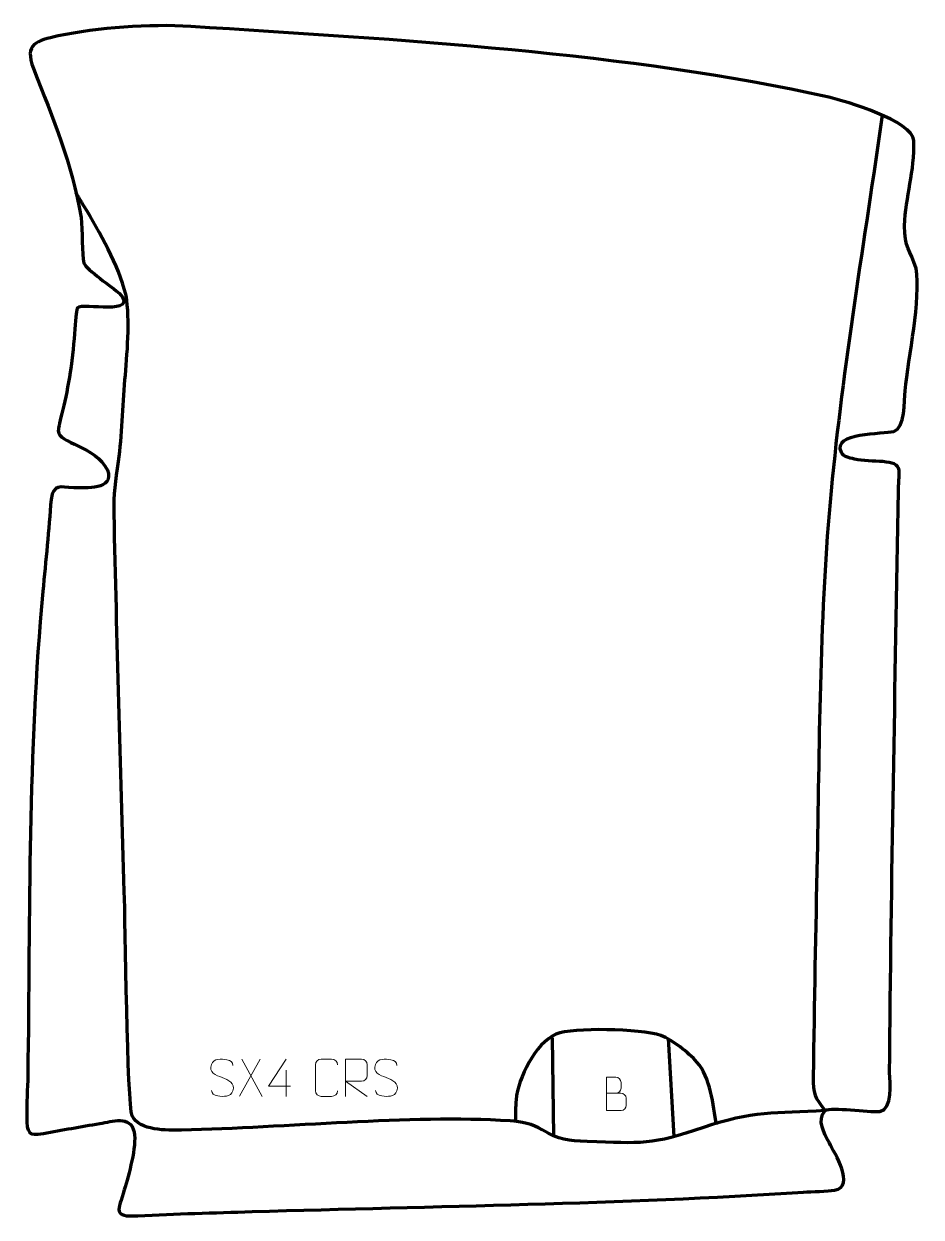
# Model space of a CAD drawing. Header units: millimetres. Extents: x -583 to 19, y 159 to 960.
import ezdxf

# ---------------------------------------------------------------- set-up
doc = ezdxf.new("R2010")
doc.units = ezdxf.units.MM
doc.header["$MEASUREMENT"] = 0
doc.layers.add('layer 1', color=7, linetype='Continuous')
doc.layers.add('layer 2', color=7, linetype='Continuous')

msp = doc.modelspace()

# ---------------------------------------------------------------- linework, layer by layer
at = {"layer": 'layer 1', "color": 142, "lineweight": 158}
for points, knots in [([(-6.9803, 898.3519), (-18.8512, 814.9531), (-33.2947, 730.086), (-41.2801, 646.3553), (-41.2801, 646.3553), (-48.9982, 565.427), (-49.0292, 481.9053), (-50.6343, 400.535), (-50.6343, 400.535), (-51.5971, 351.6243), (-52.6331, 302.5326), (-53.2465, 253.6271), (-53.2465, 253.6271), (-53.3991, 241.4603), (-52.4864, 240.0667), (-45.2751, 230.714)], [0, 0, 0, 0, 0.2, 0.2, 0.2, 0.2, 0.4, 0.4, 0.4, 0.4, 0.6, 0.6, 0.6, 0.6, 1, 1, 1, 1]), ([(-45.2751, 230.714), (-77.9728, 228.8813), (-94.5854, 230.4569), (-126.8141, 219.3749), (-126.8141, 219.3749), (-161.4805, 207.4546), (-168.9387, 208.5443), (-204.8015, 210.0084), (-204.8015, 210.0084), (-217.5574, 210.5291), (-223.9079, 210.9927), (-234.9868, 217.7519), (-234.9868, 217.7519), (-241.5823, 221.7759), (-248.9602, 223.3463), (-256.6089, 223.7973), (-256.6089, 223.7973), (-325.2257, 227.8436), (-405.82, 219.1196), (-476.9057, 217.5586), (-476.9057, 217.5586), (-486.2318, 217.3547), (-505.4858, 217.1697), (-509.9779, 227.1153), (-509.9779, 227.1153), (-513.3229, 234.5213), (-514.7693, 360.1122), (-515.2826, 377.4726), (-515.2826, 377.4726), (-517.7302, 461.9894), (-520.2961, 546.5005), (-522.1156, 631.0341), (-522.1156, 631.0341), (-522.4012, 644.5035), (-521.1387, 652.9902), (-519.1983, 666.1291), (-519.1983, 666.1291), (-516.6413, 683.5432), (-516.3108, 702.9213), (-514.8326, 720.7401), (-514.8326, 720.7401), (-513.4569, 737.3237), (-511.2846, 761.2327), (-514.1093, 777.3795), (-514.1093, 777.3795), (-514.1093, 777.3795), (-514.2972, 778.2853), (-514.2972, 778.2853), (-514.2972, 778.2853), (-519.1759, 797.5568), (-531.8722, 820.1233), (-542.2189, 837.1693), (-542.2189, 837.1693), (-543.2532, 838.863), (-544.2824, 840.558), (-545.308, 842.257), (-545.308, 842.257), (-546.0828, 843.5559), (-546.8573, 844.855), (-547.6317, 846.1542)], [0, 0, 0, 0, 0.0625, 0.0625, 0.0625, 0.0625, 0.125, 0.125, 0.125, 0.125, 0.1875, 0.1875, 0.1875, 0.1875, 0.25, 0.25, 0.25, 0.25, 0.3125, 0.3125, 0.3125, 0.3125, 0.375, 0.375, 0.375, 0.375, 0.4375, 0.4375, 0.4375, 0.4375, 0.5, 0.5, 0.5, 0.5, 0.5625, 0.5625, 0.5625, 0.5625, 0.625, 0.625, 0.625, 0.625, 0.6875, 0.6875, 0.6875, 0.6875, 0.75, 0.75, 0.75, 0.75, 0.8125, 0.8125, 0.8125, 0.8125, 0.875, 0.875, 0.875, 0.875, 1, 1, 1, 1]), ([(-118.0807, 221.196), (-120.5584, 234.2998), (-122.0757, 253.1487), (-131.2463, 263.2581), (-131.2463, 263.2581), (-137.1241, 269.7375), (-147.3159, 277.9511), (-155.5241, 281.0465), (-155.5241, 281.0465), (-169.3715, 285.7264), (-214.5124, 286.4721), (-225.7857, 282.0591), (-225.7857, 282.0591), (-239.6523, 275.4561), (-251.2245, 252.7709), (-252.5543, 237.9679), (-252.5543, 237.9679), (-252.9937, 233.0762), (-252.8976, 227.8856), (-252.9971, 222.9544)], [0, 0, 0, 0, 0.16666667, 0.16666667, 0.16666667, 0.16666667, 0.33333333, 0.33333333, 0.33333333, 0.33333333, 0.5, 0.5, 0.5, 0.5, 0.66666667, 0.66666667, 0.66666667, 0.66666667, 1, 1, 1, 1])]:
    msp.add_open_spline(points, degree=3, knots=knots, dxfattribs=at)
for points in [[(-228.3127, 279.4374), (-228.3127, 279.4374), (-227.5039, 213.8123), (-227.5039, 213.8123)], [(-146.5097, 213.2154), (-146.5097, 213.2154), (-150.2276, 279.1399), (-150.2276, 279.1399)]]:
    msp.add_open_spline(points, degree=3, dxfattribs=at)
at = {"layer": 'layer 1', "color": 250, "lineweight": 9}
for points, knots in [([(-449.6805, 252.8804), (-453.9288, 254.3508), (-458.8369, 256.1466), (-456.8318, 261.6669), (-456.8318, 261.6669), (-455.3283, 265.8068), (-450.1147, 265.4183), (-446.5111, 264.8172), (-446.5111, 264.8172), (-443.6505, 264.34), (-442.7858, 263.1268), (-442.4752, 261.0427)], [0, 0, 0, 0, 0.25, 0.25, 0.25, 0.25, 0.5, 0.5, 0.5, 0.5, 1, 1, 1, 1]), ([(-403.7297, 247.152), (-403.7297, 247.152), (-418.5514, 247.152), (-418.5514, 247.152), (-418.5514, 247.152), (-418.5514, 247.152), (-406.6738, 265.2225), (-406.6738, 265.2225)], [0, 0, 0, 0, 0.33333333, 0.33333333, 0.33333333, 0.33333333, 1, 1, 1, 1]), ([(-372.2629, 244.0475), (-372.4027, 241.7241), (-374.0799, 240.2445), (-376.2276, 240.2337), (-376.2276, 240.2337), (-378.5595, 240.2341), (-380.8914, 240.2341), (-383.2229, 240.2337), (-383.2229, 240.2337), (-385.1479, 240.1283), (-387.12, 242.0128), (-387.1088, 244.0301), (-387.1088, 244.0301), (-387.1084, 249.8002), (-387.1084, 255.5699), (-387.1088, 261.3392), (-387.1088, 261.3392), (-387.1046, 263.4773), (-385.3579, 265.1965), (-383.2055, 265.183), (-383.2055, 265.183), (-380.8798, 265.183), (-378.5537, 265.183), (-376.2276, 265.183), (-376.2276, 265.183), (-374.281, 265.2185), (-372.2896, 263.727), (-372.2629, 261.2894)], [0, 0, 0, 0, 0.125, 0.125, 0.125, 0.125, 0.25, 0.25, 0.25, 0.25, 0.375, 0.375, 0.375, 0.375, 0.5, 0.5, 0.5, 0.5, 0.625, 0.625, 0.625, 0.625, 0.75, 0.75, 0.75, 0.75, 1, 1, 1, 1]), ([(-367.018, 240.2298), (-367.018, 240.2298), (-367.018, 265.1833), (-367.018, 265.1833), (-367.018, 265.1833), (-363.4232, 265.1833), (-359.8277, 265.1833), (-356.2325, 265.1833), (-356.2325, 265.1833), (-353.9072, 265.1456), (-352.3499, 263.6556), (-352.354, 261.2892), (-352.354, 261.2892), (-352.3544, 259.2537), (-352.3544, 256.1943), (-352.354, 254.1583), (-352.354, 254.1583), (-352.3605, 252.2828), (-354.1728, 250.341), (-356.1823, 250.3219), (-356.1823, 250.3219), (-356.1823, 250.3219), (-367.018, 250.3219), (-367.018, 250.3219), (-367.018, 250.3219), (-367.018, 250.3219), (-352.3633, 240.2298), (-352.3633, 240.2298)], [0, 0, 0, 0, 0.125, 0.125, 0.125, 0.125, 0.25, 0.25, 0.25, 0.25, 0.375, 0.375, 0.375, 0.375, 0.5, 0.5, 0.5, 0.5, 0.625, 0.625, 0.625, 0.625, 0.75, 0.75, 0.75, 0.75, 1, 1, 1, 1]), ([(-339.6805, 252.8804), (-343.9288, 254.3508), (-348.8369, 256.1466), (-346.8318, 261.6669), (-346.8318, 261.6669), (-345.3283, 265.8068), (-340.1147, 265.4183), (-336.5111, 264.8172), (-336.5111, 264.8172), (-333.6505, 264.34), (-332.7858, 263.1268), (-332.4752, 261.0427)], [0, 0, 0, 0, 0.25, 0.25, 0.25, 0.25, 0.5, 0.5, 0.5, 0.5, 1, 1, 1, 1]), ([(-449.6805, 252.8803), (-445.6619, 251.2336), (-440.6324, 249.3453), (-442.4664, 243.985), (-442.4664, 243.985), (-443.9262, 239.7186), (-448.837, 239.9753), (-452.5631, 240.53), (-452.5631, 240.53), (-455.3131, 240.9398), (-456.534, 242.1533), (-456.912, 244.2655)], [0, 0, 0, 0, 0.25, 0.25, 0.25, 0.25, 0.5, 0.5, 0.5, 0.5, 1, 1, 1, 1]), ([(-339.6805, 252.8803), (-335.6619, 251.2336), (-330.6324, 249.3453), (-332.4664, 243.985), (-332.4664, 243.985), (-333.9262, 239.7186), (-338.837, 239.9753), (-342.5631, 240.53), (-342.5631, 240.53), (-345.3131, 240.9398), (-346.534, 242.1533), (-346.912, 244.2655)], [0, 0, 0, 0, 0.25, 0.25, 0.25, 0.25, 0.5, 0.5, 0.5, 0.5, 1, 1, 1, 1]), ([(-191.9644, 242.3571), (-188.7054, 242.3575), (-185.446, 242.3575), (-182.1863, 242.3571), (-182.1863, 242.3571), (-180.417, 242.3416), (-178.6941, 240.7866), (-178.6941, 238.9508), (-178.6941, 238.9508), (-178.6944, 237.94), (-178.6944, 235.2087), (-178.6941, 234.1976), (-178.6941, 234.1976), (-178.6782, 232.5335), (-180.0595, 230.7297), (-182.1389, 230.7449), (-182.1389, 230.7449), (-185.3989, 230.7452), (-188.6586, 230.7452), (-191.9179, 230.7449), (-191.9179, 230.7449), (-191.9179, 238.1953), (-191.9179, 245.6454), (-191.9179, 253.0952), (-191.9179, 253.0952), (-189.7918, 253.0952), (-187.6654, 253.0952), (-185.5389, 253.0952), (-185.5389, 253.0952), (-184.0334, 253.111), (-182.1554, 251.3998), (-182.1395, 249.6421), (-182.1395, 249.6421), (-182.1399, 247.7915), (-182.1399, 247.6608), (-182.1395, 245.8099), (-182.1395, 245.8099), (-182.1241, 243.9593), (-183.785, 242.3416), (-185.5854, 242.3571)], [0, 0, 0, 0, 0.09090909, 0.09090909, 0.09090909, 0.09090909, 0.18181818, 0.18181818, 0.18181818, 0.18181818, 0.27272727, 0.27272727, 0.27272727, 0.27272727, 0.36363636, 0.36363636, 0.36363636, 0.36363636, 0.45454545, 0.45454545, 0.45454545, 0.45454545, 0.54545455, 0.54545455, 0.54545455, 0.54545455, 0.63636364, 0.63636364, 0.63636364, 0.63636364, 0.72727273, 0.72727273, 0.72727273, 0.72727273, 0.81818182, 0.81818182, 0.81818182, 0.81818182, 1, 1, 1, 1])]:
    msp.add_open_spline(points, degree=3, knots=knots, dxfattribs=at)
for points in [[(-424.2702, 265.1833), (-424.2702, 265.1833), (-438.0108, 240.2875), (-438.0108, 240.2875)], [(-436.5562, 265.1833), (-436.5562, 265.1833), (-422.8156, 240.2298), (-422.8156, 240.2298)], [(-406.6738, 257.9131), (-406.6738, 257.9131), (-406.6738, 240.2484), (-406.6738, 240.2484)]]:
    msp.add_open_spline(points, degree=3, dxfattribs=at)
at = {"layer": 'layer 2', "color": 242, "lineweight": 158}
msp.add_open_spline([(-470.7684, 957.8399), (-333.6945, 949.1032), (-176.1462, 940.3899), (-42.8785, 910.3817), (-42.8785, 910.3817), (-31.337, 907.7829), (13.4114, 894.4048), (14.2806, 881.2886), (14.2806, 881.2886), (14.8341, 860.6326), (8.8162, 843.7159), (7.9124, 824.1931), (7.9124, 824.1931), (7.9626, 809.1999), (11.7611, 808.1177), (15.7411, 795.6172), (15.7411, 795.6172), (19.1156, 774.5247), (10.6246, 736.4734), (8.4028, 713.3582), (8.4028, 713.3582), (7.9471, 707.0162), (8.1906, 688.3334), (0.7536, 686.2551), (0.7536, 686.2551), (-6.312, 684.2807), (-40.9177, 686.0754), (-34.3738, 672.1784), (-34.3738, 672.1784), (-32.97, 669.197), (-29.3979, 668.5353), (-25.6044, 667.6723), (-25.6044, 667.6723), (-14.1242, 665.0605), (3.7028, 668.1594), (4.318, 660.282), (4.318, 660.282), (4.5505, 657.3054), (3.9411, 649.8216), (3.8846, 646.3217), (3.8846, 646.3217), (1.7874, 516.2211), (-0.9435, 386.1009), (-2.0414, 255.9894), (-2.0414, 255.9894), (-1.892, 249.4128), (0.2479, 231.817), (-8.5337, 230.1067), (-8.5337, 230.1067), (-16.6674, 229.3447), (-40.6787, 233.3735), (-45.2751, 230.714), (-45.2751, 230.714), (-51.0743, 224.1825), (-45.9166, 215.614), (-42.4397, 209.0329), (-42.4397, 209.0329), (-38.8264, 202.1938), (-24.7293, 179.8954), (-38.8937, 177.2716), (-38.8937, 177.2716), (-43.5499, 176.409), (-54.2089, 176.3835), (-59.7175, 176.0225), (-59.7175, 176.0225), (-182.8292, 167.9534), (-306.2691, 166.6409), (-429.5574, 162.9022), (-429.5574, 162.9022), (-455.1587, 162.1245), (-480.6748, 161.5053), (-506.2572, 160.1373), (-506.2572, 160.1373), (-523.2566, 159.2283), (-519.5292, 163.4081), (-515.3095, 177.6216), (-515.3095, 177.6216), (-512.4024, 187.414), (-506.8197, 206.5772), (-508.657, 216.3834), (-508.657, 216.3834), (-511.3571, 227.78), (-523.1223, 223.4548), (-531.7619, 222.0342), (-531.7619, 222.0342), (-544.4721, 219.9426), (-556.9202, 217.6364), (-569.5785, 215.3943), (-569.5785, 215.3943), (-579.9662, 213.5544), (-580.4657, 215.5381), (-580.7041, 226.5492), (-580.7041, 226.5492), (-580.8914, 235.1985), (-580.1579, 245.411), (-580.0235, 254.3255), (-580.0235, 254.3255), (-578.4465, 363.2658), (-580.0996, 470.418), (-569.8766, 578.9132), (-569.8766, 578.9132), (-567.9608, 599.503), (-565.9235, 620.0366), (-564.3831, 640.658), (-564.3831, 640.658), (-562.3995, 651.3284), (-558.9083, 648.8544), (-549.1007, 648.474), (-549.1007, 648.474), (-541.2865, 648.1547), (-521.8647, 646.902), (-526.5351, 660.2781), (-526.5351, 660.2781), (-534.683, 676.6996), (-559.5088, 678.153), (-559.5824, 686.6378), (-559.5824, 686.6378), (-559.6146, 690.3546), (-554.2249, 707.7136), (-551.5325, 725.9364), (-551.5325, 725.9364), (-548.4946, 746.4977), (-547.884, 767.9931), (-546.7279, 769.1539), (-546.7279, 769.1539), (-543.1573, 772.739), (-504.9468, 763.426), (-518.5308, 778.7682), (-518.5308, 778.7682), (-523.1603, 782.7811), (-540.6535, 794.8203), (-542.3323, 799.0129), (-542.3323, 799.0129), (-543.9432, 804.8761), (-543.1617, 821.2709), (-544.313, 829.6384), (-544.313, 829.6384), (-550.7479, 867.0183), (-562.6875, 894.8781), (-576.1974, 929.7084), (-576.1974, 929.7084), (-582.648, 946.3391), (-574.0201, 948.3762), (-559.6422, 951.461), (-559.6422, 951.461), (-533.1015, 957.1554), (-498.2759, 959.5931), (-470.7684, 957.8399)], degree=3, knots=[0, 0, 0, 0, 0.02631579, 0.02631579, 0.02631579, 0.02631579, 0.05263158, 0.05263158, 0.05263158, 0.05263158, 0.07894737, 0.07894737, 0.07894737, 0.07894737, 0.10526316, 0.10526316, 0.10526316, 0.10526316, 0.13157895, 0.13157895, 0.13157895, 0.13157895, 0.15789474, 0.15789474, 0.15789474, 0.15789474, 0.18421053, 0.18421053, 0.18421053, 0.18421053, 0.21052632, 0.21052632, 0.21052632, 0.21052632, 0.23684211, 0.23684211, 0.23684211, 0.23684211, 0.26315789, 0.26315789, 0.26315789, 0.26315789, 0.28947368, 0.28947368, 0.28947368, 0.28947368, 0.31578947, 0.31578947, 0.31578947, 0.31578947, 0.34210526, 0.34210526, 0.34210526, 0.34210526, 0.36842105, 0.36842105, 0.36842105, 0.36842105, 0.39473684, 0.39473684, 0.39473684, 0.39473684, 0.42105263, 0.42105263, 0.42105263, 0.42105263, 0.44736842, 0.44736842, 0.44736842, 0.44736842, 0.47368421, 0.47368421, 0.47368421, 0.47368421, 0.5, 0.5, 0.5, 0.5, 0.52631579, 0.52631579, 0.52631579, 0.52631579, 0.55263158, 0.55263158, 0.55263158, 0.55263158, 0.57894737, 0.57894737, 0.57894737, 0.57894737, 0.60526316, 0.60526316, 0.60526316, 0.60526316, 0.63157895, 0.63157895, 0.63157895, 0.63157895, 0.65789474, 0.65789474, 0.65789474, 0.65789474, 0.68421053, 0.68421053, 0.68421053, 0.68421053, 0.71052632, 0.71052632, 0.71052632, 0.71052632, 0.73684211, 0.73684211, 0.73684211, 0.73684211, 0.76315789, 0.76315789, 0.76315789, 0.76315789, 0.78947368, 0.78947368, 0.78947368, 0.78947368, 0.81578947, 0.81578947, 0.81578947, 0.81578947, 0.84210526, 0.84210526, 0.84210526, 0.84210526, 0.86842105, 0.86842105, 0.86842105, 0.86842105, 0.89473684, 0.89473684, 0.89473684, 0.89473684, 0.92105263, 0.92105263, 0.92105263, 0.92105263, 0.94736842, 0.94736842, 0.94736842, 0.94736842, 1, 1, 1, 1], dxfattribs=at)

doc.saveas('drawing.dxf')
